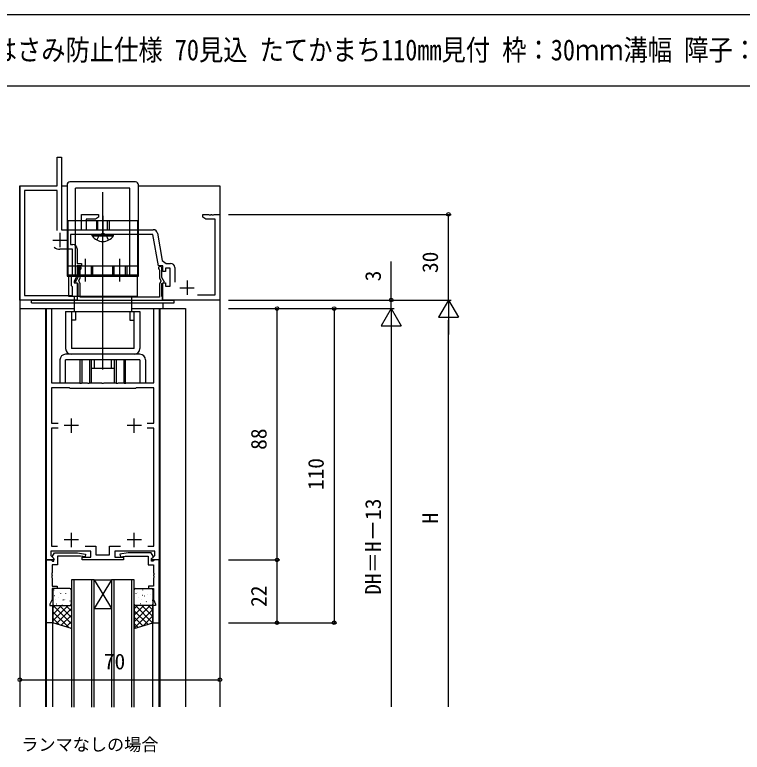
# Model space of a CAD drawing. Units: millimetres, scale not verified. Extents: x -437 to 438, y -344 to 341.
# Drawn here: x -143.5 to 111.2, y 48 to 306.3 of the extents above; entities that cross this region are included whole.
import ezdxf
from ezdxf.enums import TextEntityAlignment as Align

# ---------------------------------------------------------------- set-up
doc = ezdxf.new("R2010")
doc.units = ezdxf.units.MM
doc.header["$LTSCALE"] = 2
for name, color, linetype in [('0-1_USER1', 3, 'Continuous'), ('0-2_YKK_11', 7, 'Continuous'), ('0-3_YKK_12', 2, 'Continuous'), ('0-4_YKK_13', 4, 'Continuous'), ('0-6_YKK_D', 6, 'Continuous'), ('0-7_YKK_ZWAK', 7, 'Continuous')]:
    doc.layers.add(name, color=color, linetype=linetype)
doc.styles.add('ＭＳ ゴシック', font='')
doc.styles.get('ＭＳ ゴシック').set_extended_font_data('MS Gothic')

msp = doc.modelspace()

# ---------------------------------------------------------------- linework, layer by layer
at = {"layer": '0-2_YKK_11'}
for p, q in [((-127.7, 229.9), (-127.7, 224.9)), ((-130.2, 227.4), (-125.2, 227.4)), ((-87.47, 217.73), (-87.47, 212.7)), ((-83.2, 213.2), (-83.2, 208.2)), ((-85.7, 210.7), (-80.7, 210.7)), ((-123.699, 159.9), (-123.699, 164.9)), ((-101.699, 159.9), (-101.699, 164.9)), ((-121.199, 162.4), (-126.199, 162.4)), ((-99.199, 162.4), (-104.199, 162.4)), ((-123.699, 119.9), (-123.699, 124.9)), ((-101.699, 119.9), (-101.699, 124.9)), ((-121.199, 122.4), (-126.199, 122.4)), ((-99.199, 122.4), (-104.199, 122.4))]:
    msp.add_line(p, q, dxfattribs=at)
for points in [[(-121.7, 224.33), (-121.7, 219.2), (-120.2, 219.2), (-120.2, 218.4), (-121.7, 218.4), (-121.7, 215.045), (-122.7, 212.9), (-122.7, 212.4), (-121.7, 212.4), (-121.7, 206.4), (-141.7, 206.4), (-141.7, 246.4), (-128.7, 246.4), (-128.7, 256.4), (-127.2, 256.4), (-127.2, 231.03), (-120.2, 231.03), (-120.2, 236.4), (-114.2, 236.4), (-114.2, 235.4), (-115.291, 234.77), (-118.57, 234.77), (-118.57, 231.03), (-95.031, 231.03)], [(-128.7, 230.782), (-128.7, 244.77), (-140.07, 244.77), (-140.07, 208.03), (-123.33, 208.03), (-123.33, 211.03), (-123.7, 211.4), (-123.7, 214.612), (-123.33, 215.406), (-123.33, 224.2), (-127.7, 224.2)], [(-79.579, 208.2), (-73.33, 208.2), (-73.33, 234.77), (-76.609, 234.77), (-77.7, 235.4), (-77.7, 236.4), (-75.658, 236.4), (-75.475, 236.28), (-74.925, 236.28), (-74.742, 236.4), (-74.658, 236.4), (-74.475, 236.28), (-73.925, 236.28), (-73.742, 236.4), (-71.7, 236.4), (-71.7, 206.4), (-91.7, 206.4), (-91.7, 212.4), (-90.7, 212.4), (-90.7, 211.2), (-89.1, 211.2), (-89.1, 217.6), (-90.7, 217.6), (-90.7, 216.4), (-91.7, 216.4), (-91.7, 218.4), (-93.2, 218.4), (-95.14, 229.4), (-124, 229.4), (-124, 225.83), (-123.2, 225.83)], [(-93.553, 229.79), (-91.862, 220.2), (-90.477, 219.23), (-88.97, 219.23)], [(-121.4, 217.6), (-121.4, 214.251), (-122.31, 212.675), (-121.4, 212.15), (-121.4, 207.833), (-121.55, 207.573), (-121.65, 207.4), (-121.65, 206.4)], [(-121.65, 206.4), (-91.75, 206.4), (-91.75, 207.4), (-91.85, 207.573), (-92, 207.833), (-92, 212.15), (-91.09, 212.675), (-92, 214.251), (-92, 217.6)], [(-92.933, 217.101), (-92.8, 216.852), (-92.8, 214.037), (-92.328, 213.219), (-92.406, 212.83), (-92.8, 212.035), (-92.8, 207.4), (-120.6, 207.4), (-120.6, 212.035), (-120.994, 212.83), (-121.072, 213.219), (-120.6, 214.037), (-120.6, 216.852), (-120.467, 217.101)], [(-132.399, 115.4), (-132.399, 203.4), (-130.599, 203.4), (-130.599, 177.4), (-120.907, 177.4), (-120.724, 177.28), (-120.174, 177.28), (-119.991, 177.4), (-118.157, 177.4), (-117.974, 177.28), (-117.424, 177.28), (-117.241, 177.4), (-113.157, 177.4), (-112.974, 177.28), (-112.424, 177.28), (-112.241, 177.4), (-108.157, 177.4), (-107.974, 177.28), (-107.424, 177.28), (-107.241, 177.4), (-105.407, 177.4), (-105.224, 177.28), (-104.674, 177.28), (-104.491, 177.4), (-94.799, 177.4), (-94.799, 203.4), (-92.999, 203.4), (-92.999, 115.4), (-95.475, 115.4), (-95.635, 115.788), (-94.499, 116.924), (-94.499, 118.4), (-108.499, 118.4), (-108.499, 116.4), (-105.499, 116.4), (-105.499, 115.4), (-119.899, 115.4), (-119.899, 116.4), (-116.899, 116.4), (-116.899, 118.4)], [(-97.128, 163.3), (-94.799, 163.3), (-94.799, 175.6), (-100.999, 175.6), (-101.199, 175.4), (-124.199, 175.4), (-124.399, 175.6), (-130.599, 175.6), (-130.599, 163.3), (-128.27, 163.3)], [(-128.27, 161.5), (-130.599, 161.5), (-130.599, 120.2), (-128.501, 120.2)], [(-96.897, 120.2), (-94.799, 120.2), (-94.799, 161.5), (-97.128, 161.5)], [(-118.897, 120.2), (-115.099, 120.2), (-115.099, 117.2), (-110.299, 117.2), (-110.299, 120.2), (-106.501, 120.2)], [(-116.899, 118.4), (-130.899, 118.4), (-130.899, 116.924), (-129.763, 115.788), (-129.923, 115.4), (-132.399, 115.4)]]:
    msp.add_lwpolyline(points, dxfattribs=at)
for points in [[(-132.399, 93.4), (-132.399, 115.4), (-130.769, 115.4), (-130.469, 115.1), (-130.269, 114.9), (-129.799, 114.9), (-129.799, 115.85), (-130.299, 116.35), (-130.299, 116.688), (-129.599, 117.9), (-121.591, 117.9), (-118.712, 117.392), (-118.886, 116.408), (-120.544, 116.7), (-128.599, 116.7), (-128.599, 113.7), (-130.469, 113.7), (-130.469, 110.908), (-130.589, 110.725), (-130.589, 110.175), (-130.469, 109.992), (-130.469, 109.908), (-130.589, 109.725), (-130.589, 109.175), (-130.469, 108.992), (-130.469, 106.2), (-128.699, 106.2), (-128.699, 105.4), (-130.469, 105.4), (-130.469, 101.465), (-131.199, 99.9), (-131.199, 99.4), (-130.199, 99.4), (-130.199, 93.4)], [(-92.999, 93.4), (-92.999, 115.4), (-94.629, 115.4), (-94.929, 115.1), (-95.129, 114.9), (-95.599, 114.9), (-95.599, 115.85), (-95.099, 116.35), (-95.099, 116.688), (-95.799, 117.9), (-103.807, 117.9), (-106.686, 117.392), (-106.512, 116.408), (-104.854, 116.7), (-96.799, 116.7), (-96.799, 113.7), (-94.929, 113.7), (-94.929, 110.908), (-94.809, 110.725), (-94.809, 110.175), (-94.929, 109.992), (-94.929, 109.908), (-94.809, 109.725), (-94.809, 109.175), (-94.929, 108.992), (-94.929, 106.2), (-96.699, 106.2), (-96.699, 105.4), (-94.929, 105.4), (-94.929, 101.465), (-94.199, 99.9), (-94.199, 99.4), (-95.199, 99.4), (-95.199, 93.4)]]:
    msp.add_lwpolyline(points, close=True, dxfattribs=at)
for centre, radius, start, end in [((-95.031, 229.53), 1.5, 10.00001, 89.99999), ((-127.7, 227.4), 3.2, 231.63348, 269.99999), ((-123.2, 224.33), 1.5, 0.00001, 89.99999), ((-120.8, 217.6), 0.6, 303.74896, 179.99997), ((-92.6, 217.6), 0.6, 0.00003, 236.25104), ((-88.97, 217.73), 1.5, 0.00001, 89.99999)]:
    msp.add_arc(centre, radius, start, end, dxfattribs=at)
at = {"layer": '0-3_YKK_12'}
for p, q in [((-141.7, 246.4), (-141.4, 246.4)), ((-141.7, 246.4), (-141.7, 63.9)), ((-127.2, 246.4), (-125.2, 246.4)), ((-100.2, 246.4), (-71.7, 246.4)), ((-71.7, 246.4), (-71.7, 63.9)), ((-91.7, 205.4), (-91.7, 203.4)), ((-141.699, 203.4), (-122.7, 203.4)), ((-141.699, 203.4), (-141.699, 63.9)), ((-132.699, 203.4), (-132.699, 63.9)), ((-102.7, 203.4), (-83.699, 203.4)), ((-92.699, 203.4), (-92.699, 63.9)), ((-83.699, 203.4), (-83.699, 63.9)), ((-123.699, 108.4), (-123.699, 63.849)), ((-122.699, 63.849), (-122.699, 108.4)), ((-116.699, 108.4), (-116.699, 63.849)), ((-115.699, 108.4), (-109.699, 108.4)), ((-115.699, 108.4), (-109.699, 98.4)), ((-109.699, 108.4), (-115.699, 98.4)), ((-109.699, 108.4), (-109.699, 63.849)), ((-108.699, 63.849), (-108.699, 108.4)), ((-102.699, 108.4), (-102.699, 63.849)), ((-115.699, 98.4), (-109.699, 98.4)), ((-132.399, 63.9), (-132.399, 93.7)), ((-130.199, 63.9), (-130.199, 93.4)), ((-95.199, 63.9), (-95.199, 94.066)), ((-92.999, 63.9), (-92.999, 93.7))]:
    msp.add_line(p, q, dxfattribs=at)
for points in [[(-115.699, 63.849), (-115.699, 108.4), (-123.699, 108.4)], [(-101.699, 63.849), (-101.699, 108.4), (-109.699, 108.4)]]:
    msp.add_lwpolyline(points, dxfattribs=at)
at = {"layer": '0-4_YKK_13'}
for p, q in [((-125.2, 246.73), (-125.2, 215.533)), ((-101.2, 247.73), (-124.2, 247.73)), ((-103.2, 245.53), (-122.2, 245.53)), ((-122.2, 215.23), (-122.2, 245.53)), ((-103.2, 215.23), (-103.2, 245.53)), ((-112.7, 182.096), (-112.7, 244.197)), ((-112.7, 224.4), (-112.7, 241.9)), ((-112.7, 235.928), (-112.7, 229.418)), ((-124.9, 234.23), (-100.5, 234.23)), ((-124.9, 234.23), (-124.9, 215.23)), ((-114.95, 234.23), (-114.95, 231.03)), ((-114.4, 231.03), (-114.4, 234.23)), ((-111, 231.03), (-111, 234.23)), ((-110.45, 234.23), (-110.45, 231.03)), ((-100.5, 234.23), (-100.5, 215.23)), ((-124.9, 231.03), (-100.5, 231.03)), ((-116.45, 228.891), (-116.45, 229.4)), ((-116.45, 229.4), (-108.95, 229.4)), ((-118.7, 212.869), (-118.7, 220.791)), ((-106.7, 212.869), (-106.7, 220.791)), ((-124.9, 218.43), (-100.5, 218.43)), ((-121.2, 215.23), (-121.2, 218.43)), ((-120.7, 215.23), (-120.7, 218.43)), ((-116.7, 215.23), (-116.7, 218.43)), ((-116.2, 215.23), (-116.2, 218.43)), ((-109.2, 215.23), (-109.2, 218.43)), ((-108.7, 215.23), (-108.7, 218.43)), ((-104.7, 215.23), (-104.7, 218.43)), ((-104.2, 215.23), (-104.2, 218.43)), ((-125.2, 215.23), (-100.2, 215.23)), ((-124.9, 215.23), (-100.5, 215.23)), ((-124.7, 214.73), (-124.7, 207.733)), ((-100.7, 214.73), (-124.7, 214.73)), ((-100.7, 214.73), (-100.7, 207.733)), ((-124.7, 207.733), (-100.7, 207.733)), ((-122.7, 207.733), (-122.7, 202.397)), ((-102.7, 207.733), (-102.7, 202.397)), ((-137.7, 205.4), (-137.7, 206.4)), ((-137.7, 206.4), (-87.7, 206.4)), ((-125.7, 202.397), (-99.7, 202.397)), ((-125.7, 202.397), (-125.7, 189.397)), ((-123.7, 202.397), (-123.7, 189.397)), ((-122.2, 202.397), (-122.2, 199.397)), ((-103.2, 202.397), (-103.2, 199.397)), ((-101.7, 189.397), (-101.7, 202.397)), ((-99.7, 202.397), (-99.7, 189.397)), ((-122.2, 199.397), (-123.7, 199.397)), ((-103.2, 199.397), (-101.7, 199.397)), ((-101.7, 189.397), (-123.7, 189.397)), ((-99.7, 187.397), (-125.7, 187.397)), ((-127.7, 185.397), (-127.7, 177.397)), ((-125.7, 177.397), (-125.7, 185.397)), ((-99.7, 185.397), (-125.7, 185.397)), ((-116.7, 185.397), (-120.7, 185.397)), ((-120.7, 185.397), (-120.7, 177.397)), ((-120.043, 185.397), (-120.043, 177.397)), ((-117.357, 185.397), (-117.357, 177.397)), ((-116.7, 177.397), (-116.7, 185.397)), ((-115.7, 185.397), (-115.7, 182.397)), ((-109.7, 182.397), (-109.7, 185.397)), ((-104.7, 185.397), (-108.7, 185.397)), ((-108.7, 185.397), (-108.7, 177.397)), ((-108.043, 185.397), (-108.043, 177.397)), ((-105.357, 185.397), (-105.357, 177.397)), ((-104.7, 177.397), (-104.7, 185.397)), ((-99.7, 185.397), (-99.7, 177.397)), ((-97.7, 185.397), (-97.7, 177.397)), ((-108.7, 182.397), (-116.7, 182.397)), ((-130.199, 104.9), (-130.199, 99.9)), ((-129.755, 104.836), (-129.711, 104.86)), ((-124.199, 105.4), (-129.699, 105.4)), ((-127.73, 104.102), (-127.686, 104.126)), ((-127.416, 103.682), (-127.41, 103.69)), ((-125.653, 103.67), (-125.61, 103.694)), ((-123.699, 99.9), (-123.699, 104.9)), ((-101.699, 99.9), (-101.699, 104.9)), ((-101.199, 105.4), (-95.699, 105.4)), ((-100.982, 103.682), (-100.988, 103.69)), ((-100.668, 104.102), (-100.712, 104.126)), ((-98.643, 104.836), (-98.687, 104.86)), ((-96.567, 105.269), (-96.611, 105.293)), ((-95.975, 103.379), (-96.019, 103.403)), ((-95.199, 104.9), (-95.199, 99.9)), ((-129.563, 102.892), (-129.516, 102.98)), ((-129.391, 101.477), (-129.384, 101.485)), ((-128.321, 102.212), (-128.277, 102.236)), ((-126.673, 101.367), (-126.627, 101.455)), ((-126.297, 101.478), (-126.253, 101.502)), ((-125.63, 101.662), (-125.624, 101.67)), ((-124.22, 101.046), (-124.176, 101.07)), ((-100.077, 102.212), (-100.12, 102.236)), ((-99.007, 101.477), (-99.013, 101.485)), ((-98.835, 102.892), (-98.882, 102.98)), ((-98, 102.645), (-98.044, 102.669)), ((-97.409, 100.755), (-97.453, 100.779)), ((-96.954, 103.199), (-96.961, 103.207)), ((-95.332, 101.187), (-95.376, 101.211)), ((-130.199, 98.556), (-129.355, 99.4)), ((-130.199, 96.311), (-127.11, 99.4)), ((-130.199, 94.066), (-124.865, 99.4)), ((-123.699, 92.998), (-130.101, 99.4)), ((-129.699, 99.4), (-124.199, 99.4)), ((-128.991, 93.028), (-123.699, 98.321)), ((-128.964, 100.021), (-128.92, 100.045)), ((-123.699, 95.243), (-127.856, 99.4)), ((-127.572, 99.495), (-127.565, 99.502)), ((-126.888, 99.588), (-126.844, 99.612)), ((-123.699, 97.488), (-125.611, 99.4)), ((-101.699, 98.243), (-100.542, 99.4)), ((-101.699, 95.998), (-98.297, 99.4)), ((-101.699, 93.753), (-96.052, 99.4)), ((-101.51, 99.588), (-101.554, 99.612)), ((-95.267, 93.379), (-101.288, 99.4)), ((-95.699, 99.4), (-101.199, 99.4)), ((-100.826, 99.495), (-100.833, 99.502)), ((-99.434, 100.021), (-99.477, 100.045)), ((-95.199, 95.556), (-99.043, 99.4)), ((-95.199, 97.801), (-96.798, 99.4)), ((-124.633, 91.688), (-130.199, 97.253)), ((-127.274, 92.5), (-123.699, 96.076)), ((-101.699, 91.508), (-95.199, 98.008)), ((-96.984, 92.851), (-101.699, 97.566)), ((-98.612, 92.35), (-95.199, 95.763)), ((-127.876, 92.685), (-130.199, 95.008)), ((-125.558, 91.972), (-123.699, 93.83)), ((-98.701, 92.322), (-101.699, 95.321)), ((-100.418, 91.794), (-101.699, 93.076)), ((-95.369, 93.348), (-95.199, 93.518)), ((-123.841, 91.444), (-123.699, 91.585))]:
    msp.add_line(p, q, dxfattribs=at)
for points in [[(-125.2, 215.533), (-125.2, 214.73), (-100.2, 214.73), (-100.2, 216.772), (-100.2, 246.73)], [(-116.45, 228.891), (-108.95, 228.891), (-108.95, 229.4)], [(-114.75, 227.391), (-113.845, 229.246), (-112.7, 229.855)], [(-110.65, 227.391), (-111.555, 229.246), (-112.7, 229.855)], [(-137.7, 205.4), (-87.7, 205.4), (-87.7, 206.4)]]:
    msp.add_lwpolyline(points, dxfattribs=at)
for points in [[(-123.699, 91.4), (-130.199, 93.4), (-130.199, 99.4), (-123.699, 99.4)], [(-101.699, 91.4), (-95.199, 93.4), (-95.199, 99.4), (-101.699, 99.4)]]:
    msp.add_lwpolyline(points, close=True, dxfattribs=at)
for centre, radius, start, end in [((-124.2, 246.73), 1, 90, 180), ((-101.2, 246.73), 1, 0, 90), ((-112.7, 231.427), 4.527, 214.06671, 325.93329), ((-123.7, 189.397), 2, 180, 270), ((-101.7, 189.397), 2, 270, 0), ((-125.7, 185.397), 2, 90, 180), ((-99.7, 185.397), 2, 0, 90), ((-129.699, 104.9), 0.5, 90, 180), ((-124.199, 104.9), 0.5, 0, 90), ((-101.199, 104.9), 0.5, 90, 180), ((-95.699, 104.9), 0.5, 0, 90), ((-129.699, 99.9), 0.5, 180, 270), ((-124.199, 99.9), 0.5, 270, 0), ((-101.199, 99.9), 0.5, 180, 270), ((-95.699, 99.9), 0.5, 270, 0)]:
    msp.add_arc(centre, radius, start, end, dxfattribs=at)
at = {"layer": '0-6_YKK_D'}
for p, q in [((-68.7, 236.4), (9.3, 236.4)), ((8.3, 206.4), (8.3, 236.4)), ((-11.7, 206.4), (-11.7, 219.847)), ((-68.7, 206.4), (9.3, 206.4)), ((-68.7, 206.4), (-10.7, 206.4)), ((-68.7, 206.4), (9.3, 206.4)), ((-11.7, 203.4), (-11.7, 206.4)), ((8.3, 206.4), (4.8, 200.338)), ((8.3, 206.4), (11.8, 200.338)), ((8.3, 206.4), (8.3, 194.276)), ((-68.7, 203.4), (-30.7, 203.4)), ((-68.7, 203.4), (-10.7, 203.4)), ((-68.7, 203.4), (-10.7, 203.4)), ((-68.7, 203.4), (-50.7, 203.4)), ((-51.7, 115.4), (-51.7, 203.4)), ((-31.7, 203.4), (-31.7, 93.4)), ((-11.7, 203.4), (-15.2, 197.338)), ((-11.7, 203.4), (-11.7, 200.85)), ((-11.7, 203.4), (-8.2, 197.338)), ((-11.7, 203.4), (-11.7, 191.276)), ((4.8, 200.338), (11.8, 200.338)), ((8.3, 63.9), (8.3, 199.4)), ((-15.2, 197.338), (-8.2, 197.338)), ((-11.7, 196.4), (-11.7, 63.9)), ((-68.7, 115.4), (-50.7, 115.4)), ((-68.7, 115.4), (-50.7, 115.4)), ((-51.7, 93.4), (-51.7, 115.4)), ((-68.7, 93.4), (-30.7, 93.4)), ((-68.7, 93.4), (-50.7, 93.4)), ((-141.7, 90.4), (-141.7, 72.4)), ((-71.7, 90.4), (-71.7, 72.4)), ((-141.7, 73.4), (-71.7, 73.4))]:
    msp.add_line(p, q, dxfattribs=at)
for centre in [(8.3, 236.4), (-11.7, 206.4), (-51.7, 203.4), (-31.7, 203.4), (-51.7, 115.4), (-51.7, 115.4), (-51.7, 93.4), (-31.7, 93.4), (-141.7, 73.4), (-71.7, 73.4)]:
    msp.add_circle(centre, 0.637, dxfattribs=at)
at = {"layer": '0-7_YKK_ZWAK'}
for p, q in [((438.3, 306.3), (-436.7, 306.3)), ((438.3, 281.3), (-436.7, 281.3))]:
    msp.add_line(p, q, dxfattribs=at)

# ---------------------------------------------------------------- texts
at = {"layer": '0-1_USER1', "style": 'ＭＳ ゴシック', "width": 0.85}
msp.add_text('自由開きドア 【フロアヒンジドア】指はさみ防止仕様 70見込 たてかまち110mm見付 枠：30ｍｍ溝幅 障子：35mm溝幅', height=7.331, dxfattribs=at).set_placement((-299.97, 288.13), align=Align.BOTTOM_LEFT)
at = {"layer": '0-1_USER1', "style": 'ＭＳ ゴシック'}
msp.add_text('ランマなしの場合', height=4.399, dxfattribs=at).set_placement((-141.217, 47.215), align=Align.BOTTOM_LEFT)
at = {"layer": '0-6_YKK_D', "style": 'ＭＳ ゴシック'}
for s, p in [('30', (6.3, 215.86)), ('3', (-13.7, 212.946)), ('88', (-53.7, 153.945)), ('110', (-33.7, 139.835)), ('DH＝H－13', (-13.7, 103.176)), ('H', (6.3, 128.156)), ('22', (-53.7, 98.945))]:
    msp.add_text(s, height=5.499, rotation=90, dxfattribs=at).set_placement(p, align=Align.BOTTOM_LEFT)
msp.add_text('70', height=5.499, dxfattribs=at).set_placement((-112.325, 75.4), align=Align.BOTTOM_LEFT)

doc.saveas('drawing.dxf')
